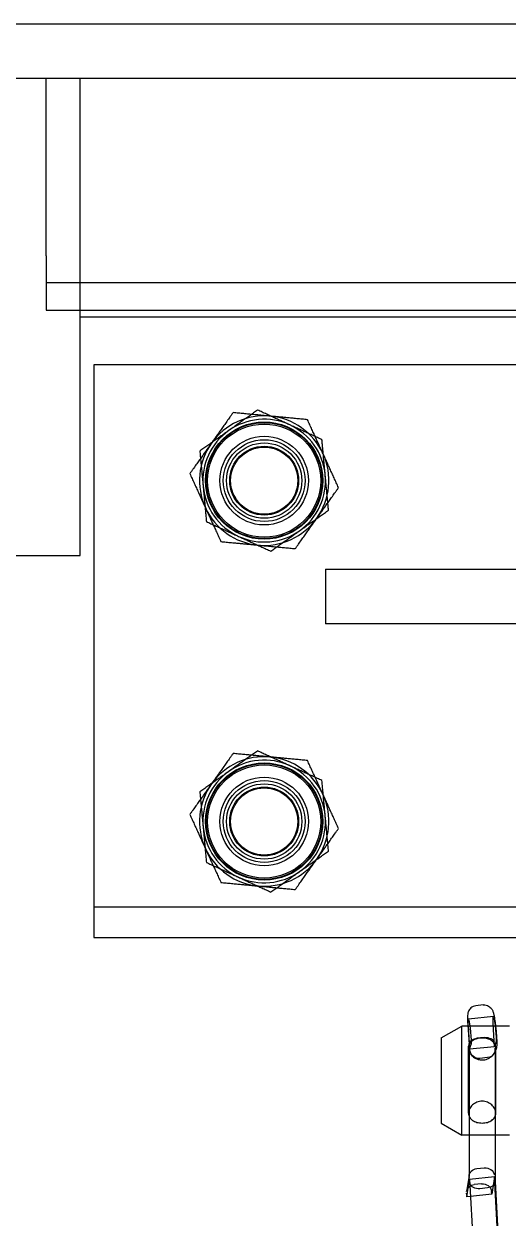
# Model space of a CAD drawing. Header units: millimetres. Extents: x 400408 to 401334, y 4543945 to 4544229.
# Drawn here: x 401204.5453 to 401204.6164, y 4544000.3658 to 4544000.5409 of the extents above; entities that cross this region are included whole.
import ezdxf

# ---------------------------------------------------------------- set-up
doc = ezdxf.new("R2010")
doc.units = ezdxf.units.MM
doc.layers.add('görünüş prota', color=4, linetype='Continuous')
doc.layers.add('kiris prota', color=6, linetype='Continuous')

# ---------------------------------------------------------------- blocks, each defined once
blk = doc.blocks.new('A$C750F51A7')
at = {"layer": 'görünüş prota', "color": 253, "lineweight": -2}
for p, q in [((-220.9844399376819, -61.1652711411183), (-73.3344399376819, -61.16527114111989)), ((-73.33443993768196, -61.96527114111996), (-220.9844399376819, -61.96527114111814)), ((-211.8844399376818, -64.56527114111827), (-211.8844399376818, -61.96527114111825)), ((-211.3844399376816, -65.36527114111846), (-211.3844399376816, -61.96527114111848)), ((-211.8844399376818, -64.56527114111827), (-211.8844399376818, -65.36527114111828)), ((-194.584439937682, -64.96527114111848), (-211.8844399376818, -64.96527114111831)), ((-211.8844399376818, -65.36527114111846), (-194.584439937682, -65.36527114111846)), ((-211.3844399376817, -68.96527114111831), (-211.3844399376816, -65.36527114111846)), ((-204.4844399376816, -65.4652711411141), (-211.3844399376815, -65.46527114111393)), ((-211.1844399376753, -66.16527114112773), (-211.1844399376753, -74.56527114112777)), ((-202.4344399376753, -66.16527114112773), (-211.1844399376753, -66.16527114112773)), ((-212.8844399376817, -68.96527114111831), (-211.3844399376817, -68.96527114111831)), ((-207.7844399376753, -69.16527114112773), (-204.7844399376753, -69.16527114112773)), ((-207.7844399376753, -69.16527114112773), (-207.7844399376753, -69.96527114112774)), ((-204.7844399376753, -69.96527114112774), (-207.7844399376753, -69.96527114112774)), ((-211.1844399376756, -74.11527114112812), (-191.6844399376756, -74.11527114112846)), ((-211.1844399376753, -74.56527114112777), (-204.7844399376753, -74.56527114112777)), ((-205.4670894698119, -75.55686217737053), (-205.5771950776003, -75.568140446516)), ((-205.6953610130242, -75.84703921197467), (-205.6759000516182, -76.13514518483589)), ((-205.319781759376, -75.72774124043008), (-205.6868004520051, -75.76533547091418)), ((-205.3009305913611, -76.16862313695765), (-205.3220881121919, -75.8264619151505)), ((-206.0844399376753, -76.0384762218846), (-205.7844399376756, -75.86527114112778)), ((-205.7844399376756, -77.46527114112774), (-205.7844399376753, -75.86527114112778)), ((-205.6941294839932, -75.86527114112778), (-205.7844399376753, -75.86527114112778)), ((-205.287334904566, -75.86527114112778), (-205.6941294839932, -75.86527114112778)), ((-205.689106804821, -75.8640561456346), (-205.6679492839897, -76.20621736744192)), ((-205.0844399376753, -75.86527114112778), (-205.287334904566, -75.86527114112778)), ((-206.0844399376753, -76.03847622188476), (-206.0844399376756, -77.29206606037093)), ((-205.6844399376756, -77.14312203005574), (-205.6844399376753, -76.18742025219979)), ((-205.6760240133872, -76.13147066770051), (-205.6760240133872, -76.133310017226)), ((-205.6760240133872, -76.133310017226), (-205.6760240133872, -76.23469284300006)), ((-205.6679492839897, -76.20621736744192), (-205.6467917631586, -76.12977287593947)), ((-205.3009305913611, -76.16862313695765), (-205.6679492839897, -76.20621736744192)), ((-205.4528247065058, -76.03460519752753), (-205.5629303142944, -76.04588346667276)), ((-205.2797730705299, -76.0921786454553), (-205.3009305913611, -76.16862313695765)), ((-205.2844399376756, -77.14312203005574), (-205.2844399376756, -76.18742025219979)), ((-205.6760240133872, -76.23469284300006), (-205.6760240133872, -77.46527114112774)), ((-205.4059495610562, -76.32895703772681), (-205.516055168845, -76.34023530687205)), ((-205.2844264549475, -76.21457573296266), (-205.3030288134554, -76.25634417222278)), ((-205.2928558619633, -76.20849795061491), (-205.2928558619633, -76.23350253596982)), ((-205.2928558619633, -76.23350253596982), (-205.2928558619633, -76.23469284299989)), ((-205.2928558619633, -76.23469284299989), (-205.2928558619633, -77.46527114112774)), ((-206.0844399376753, -77.29206606037093), (-205.7844399376756, -77.46527114112774)), ((-205.0844399376753, -77.46527114112774), (-205.7844399376756, -77.46527114112774)), ((-205.6760240133872, -77.46527114112774), (-205.6760240133872, -78.07280758327704)), ((-205.2928558619633, -77.46527114112774), (-205.2928558619633, -78.14983486619144)), ((-205.5629303142944, -77.95728702238466), (-205.4528247065058, -77.94600875323954)), ((-205.6760240133872, -78.06394985232544), (-205.7141930182455, -78.29398731957644)), ((-205.7097789180725, -78.36972031940854), (-205.6679492839897, -78.11762092315382)), ((-205.6745741160775, -78.05521159189192), (-205.6760240133872, -78.06394985232544)), ((-205.3009305913611, -78.08002669266989), (-205.6679492839897, -78.11762092315382)), ((-205.6679492839897, -78.11762092315382), (-205.6067047608709, -79.2558985362815)), ((-205.3009305913611, -78.08002669266989), (-205.3427602254435, -78.33212608892444)), ((-205.2396860682419, -79.21830430579735), (-205.3009305913611, -78.08002669266989)), ((-205.4916544845788, -78.18002857730949), (-205.6017600923673, -78.19130684645495)), ((-205.4059495610562, -78.24036059343888), (-205.516055168845, -78.25163886258412)), ((-205.3427602254435, -78.33212608892444), (-205.3478775266549, -78.29074856409204)), ((-205.2929454971162, -78.14650057698833), (-205.2928558619633, -78.14816651676642)), ((-205.2928558619633, -78.14816651676642), (-205.2337123501884, -79.24739518223231)), ((-205.714896219284, -78.32834279457637), (-205.7097789180725, -78.36972031940854)), ((-205.6546888043298, -78.36407736313686), (-205.7097789180725, -78.36972031940854)), ((-205.3427602254435, -78.33212608892444), (-205.6546888043298, -78.36407736313686))]:
    blk.add_line(p, q, dxfattribs=at)
for centre, radius in [((-208.6844399376753, -67.86527114112778), 0.86), ((-208.6844399376756, -67.86527114112778), 0.8499999999999983), ((-208.6844399376756, -67.86527114112778), 0.8299999999999982), ((-208.6844399376753, -67.86527114112778), 0.6500000000000031), ((-208.6844399376756, -67.86527114112778), 0.6000215285389217), ((-208.6844399376753, -67.86527114112778), 0.6000000000000001), ((-208.6844399376753, -67.86527114112778), 0.5526392499999998), ((-208.6844399376756, -67.86527114112778), 0.5052999999999989), ((-208.6844399376756, -67.86527114112778), 0.4926462500000002), ((-208.6844399376756, -72.86527114112778), 0.86), ((-208.6844399376756, -72.86527114112778), 0.8499999999999983), ((-208.6844399376756, -72.86527114112778), 0.8299999999999982), ((-208.6844399376756, -72.86527114112778), 0.6500000000000031), ((-208.6844399376756, -72.86527114112778), 0.6000215285389217), ((-208.6844399376756, -72.86527114112778), 0.6000000000000001), ((-208.6844399376756, -72.86527114112778), 0.5526392499999998), ((-208.6844399376756, -72.86527114112778), 0.5052999999999989), ((-208.6844399376756, -72.86527114112778), 0.4926462500000002)]:
    blk.add_circle(centre, radius, dxfattribs=at)
for centre, radius, start, end in [((-208.6844399376753, -67.86527114112778), 0.9500000000000027, 84.60340606844058, 144.60340606849), ((-208.6844399376756, -67.86527114112778), 0.8999999999999985, 65.326104380322, 125.3261043802623), ((-208.6844399376753, -67.86527114112778), 0.9500000000000028, 24.60340606842103, 84.60340606844058), ((-208.6844399376756, -67.86527114112778), 0.8999999999999985, 5.326104380408308, 65.326104380322), ((-208.6844399376756, -67.86527114112778), 0.8999999999999981, 125.3261043802623, 185.3261043804083), ((-208.6844399376753, -67.86527114112778), 0.9500000000000031, 144.60340606849, 204.603406068421), ((-208.6844399376753, -67.86527114112778), 0.9500000000000031, 324.60340606849, 24.60340606842103), ((-208.6844399376756, -67.86527114112778), 0.8999999999999977, 305.3261043802622, 5.326104380408308), ((-208.6844399376756, -67.86527114112778), 0.8999999999999988, 185.3261043804083, 245.326104380322), ((-208.6844399376753, -67.86527114112778), 0.9500000000000027, 204.603406068421, 264.6034060684406), ((-208.6844399376753, -67.86527114112778), 0.9500000000000033, 264.6034060684406, 324.60340606849), ((-208.6844399376756, -67.86527114112778), 0.8999999999999981, 245.326104380322, 305.3261043802622), ((-208.6844399376756, -72.86527114112778), 0.9500000000000027, 84.60340606844058, 144.60340606849), ((-208.6844399376756, -72.86527114112778), 0.8999999999999985, 65.326104380322, 125.3261043802623), ((-208.6844399376756, -72.86527114112778), 0.9500000000000028, 24.60340606842103, 84.60340606844058), ((-208.6844399376756, -72.86527114112778), 0.8999999999999981, 125.3261043802623, 185.3261043804083), ((-208.6844399376756, -72.86527114112778), 0.8999999999999985, 5.326104380408308, 65.326104380322), ((-208.6844399376756, -72.86527114112778), 0.9500000000000031, 144.60340606849, 204.603406068421), ((-208.6844399376756, -72.86527114112778), 0.9500000000000031, 324.60340606849, 24.60340606842103), ((-208.6844399376756, -72.86527114112778), 0.8999999999999977, 305.3261043802622, 5.326104380408308), ((-208.6844399376756, -72.86527114112778), 0.8999999999999988, 185.3261043804083, 245.326104380322), ((-208.6844399376756, -72.86527114112778), 0.9500000000000027, 204.603406068421, 264.6034060684406), ((-208.6844399376756, -72.86527114112778), 0.9500000000000033, 264.6034060684406, 324.60340606849), ((-208.6844399376756, -72.86527114112778), 0.8999999999999981, 245.326104380322, 305.3261043802622)]:
    blk.add_arc(centre, radius, start, end, dxfattribs=at)
at = {"layer": 'görünüş prota', "color": 253, "lineweight": -2, "extrusion": (0, 0, -1)}
for centre, major_axis, ratio, start_param, end_param in [((-205.6679492839897, -75.94937251464307), (0.01885116801546813, -0.1840370437288439), 0.07567341189764921, 2.060566036113393, 6.091659451745577), ((-205.3009305913611, -75.91177828415891), (-0.01885116801546814, 0.184037043728844), 0.07567341189764926, 5.202158689702234, 9.23325210533406), ((-205.5465240133874, -76.12894126658921), (0.1294690058487468, 0.00436770503258675), 0.6486500675857381, 3.119713594060022, 4.607237086315351), ((-205.5465240133874, -76.12894126658921), (0.1294690058487468, 0.00436770503258675), 0.6486500675857381, 3.036440759520631, 3.119713594060022), ((-205.4364184055985, -76.11766299744409), (-0.1294690058487467, -0.004367705032587771), 0.6486500675857396, 1.465644432725638, 3.036440759520644), ((-205.4364184055985, -78.06334229206584), (-0.1291370169594535, 0.01064079933868004), 0.9105719230238576, 1.368875210283958, 2.939671537079015), ((-205.5465240133874, -78.07462056121108), (0.1291370169594535, -0.01064079933868065), 0.9105719230238569, 3.066702490677901, 4.510467863873822), ((-205.5465240133874, -78.07462056121108), (0.1291370169594535, -0.01064079933868065), 0.9105719230238569, 2.939671537079009, 3.066702490677902), ((-205.532461469752, -78.16292611327094), (0.1294775892727637, 0.003480724895429784), 0.6921326987847439, 1.462369716795241, 3.033166043590224), ((-205.4223558619635, -78.1516478441257), (-0.1294775892727637, -0.003480724895429796), 0.692132698784744, 3.16019699719, 4.603962370385034), ((-205.4223558619635, -78.1516478441257), (-0.1294775892727637, -0.003480724895429796), 0.692132698784744, 3.033166043590224, 3.16019699719)]:
    blk.add_ellipse(centre, major_axis=major_axis, ratio=ratio, start_param=start_param, end_param=end_param, dxfattribs=at)
at = {"layer": 'görünüş prota', "color": 253, "lineweight": -2, "extrusion": (0, 0, -0.9999999999999997)}
for start_param, end_param in [(2.815054542110142, 3.341099811470409), (3.341099811470409, 4.385850868904979)]:
    blk.add_ellipse((-205.4223558619635, -76.20596854950378), major_axis=(-0.1269312860996084, 0.02698783253729812), ratio=0.9509887219685121, start_param=start_param, end_param=end_param, dxfattribs=at)
at = {"layer": 'görünüş prota', "color": 253, "lineweight": -2, "extrusion": (0, 0, -0.9999999999999998)}
for centre, major_axis, ratio, start_param, end_param in [((-205.532461469752, -76.21724681864907), (0.1269312860996075, -0.02698783253730231), 0.9509887219685121, 1.244258215315153, 2.815054542110117), ((-205.5864396768638, -78.31518481390685), (-0.1277533413813846, 0.02119749433047034), 0.9608992777063365, 6.006374027756837, 6.28318530717925), ((-205.4763340690754, -78.30390654476156), (0.1277533413813983, -0.02119749433041077), 0.9608992777063451, 4.435577700962354, 6.006374027757319)]:
    blk.add_ellipse(centre, major_axis=major_axis, ratio=ratio, start_param=start_param, end_param=end_param, dxfattribs=at)
at = {"layer": 'görünüş prota', "color": 253, "lineweight": -2, "extrusion": (0, 0, -0.9999999999999999)}
blk.add_ellipse((-205.5864396768638, -78.31518481390685), major_axis=(-0.1277533413813973, 0.0211974943304173), ratio=0.9608992777063506, start_param=1.000780908391471e-13, end_param=1.293985047372586, dxfattribs=at)
at = {"layer": 'görünüş prota', "color": 253, "lineweight": -2}
for points, weights in [([(-208.7809057148569, -66.8305275236878), (-209.2048464001148, -67.13098433486516), (-209.628787085373, -67.43144114604274)], [1, 1.154700538379254, 1]), ([(-209.1411449016463, -66.86789763575598), (-209.3113993658781, -67.10749910412466), (-209.4588440570105, -67.31500006251571)], [1, 1.03795484930204, 1]), ([(-208.5950932642971, -66.91948196168232), (-208.8485167111396, -66.89554159270409), (-209.1411449016463, -66.86789763575598)], [1, 1.037954849302047, 1]), ([(-207.836558567159, -67.26435751877284), (-208.3087321410081, -67.04744252123015), (-208.7809057148569, -66.8305275236878)], [1, 1.154700538379252, 1]), ([(-208.0490416269475, -66.97106628760827), (-208.3416698174542, -66.94342233066033), (-208.5950932642971, -66.91948196168232)], [1, 1.037954849302047, 1]), ([(-207.8206891449618, -67.46975304029417), (-207.9266679006722, -67.23831171292494), (-208.0490416269475, -66.97106628760827)], [1, 1.03795484930204, 1]), ([(-207.7400927899779, -68.29910113621281), (-207.7883256785686, -67.78172932749271), (-207.836558567159, -67.26435751877284)], [1, 1.154700538379254, 1]), ([(-209.4588440570105, -67.31500006251571), (-209.6062887481427, -67.52250102090693), (-209.7765432123741, -67.76210248927543)], [1, 1.037954849302045, 1]), ([(-209.628787085373, -67.43144114604274), (-209.5805541967823, -67.94881295476279), (-209.5323213081914, -68.46618476348266)], [1, 1.15470053837925, 1]), ([(-207.5923366629764, -67.96843979298006), (-207.7147103892518, -67.70119436766362), (-207.8206891449618, -67.46975304029417)], [1, 1.037954849302043, 1]), ([(-209.7765432123741, -67.76210248927543), (-209.6541694860991, -68.02934791459211), (-209.5481907303887, -68.26078924196133)], [1, 1.037954849302041, 1]), ([(-207.9100358183404, -68.41554221973979), (-207.7625911272079, -68.20804126134863), (-207.5923366629764, -67.96843979298006)], [1, 1.037954849302038, 1]), ([(-209.5481907303887, -68.26078924196133), (-209.4422119746783, -68.49223056933056), (-209.3198382484034, -68.75947599464723)], [1, 1.037954849302051, 1]), ([(-208.587974160494, -68.90001475856769), (-208.1640334752358, -68.59955794739034), (-207.7400927899779, -68.29910113621281)], [1, 1.154700538379253, 1]), ([(-209.5323213081914, -68.46618476348266), (-209.0601477343428, -68.68309976102518), (-208.587974160494, -68.90001475856769)], [1, 1.15470053837925, 1]), ([(-208.2277349737042, -68.86264464649958), (-208.0574805094728, -68.62304317813101), (-207.9100358183404, -68.41554221973979)], [1, 1.037954849302024, 1]), ([(-209.3198382484034, -68.75947599464723), (-209.0272100578962, -68.78711995159517), (-208.7737866110538, -68.81106032057323)], [1, 1.037954849302029, 1]), ([(-208.7737866110538, -68.81106032057323), (-208.5203631642113, -68.8350006895514), (-208.2277349737042, -68.86264464649958)], [1, 1.037954849302038, 1]), ([(-208.7809057148572, -71.8305275236878), (-209.2048464001148, -72.13098433486539), (-209.628787085373, -72.43144114604274)], [1, 1.154700538379254, 1]), ([(-209.1411449016463, -71.86789763575598), (-209.3113993658784, -72.10749910412449), (-209.4588440570105, -72.31500006251571)], [1, 1.03795484930204, 1]), ([(-208.5950932642971, -71.91948196168232), (-208.8485167111396, -71.89554159270409), (-209.1411449016463, -71.86789763575598)], [1, 1.037954849302047, 1]), ([(-207.8365585671594, -72.26435751877284), (-208.3087321410081, -72.04744252123032), (-208.7809057148572, -71.8305275236878)], [1, 1.154700538379252, 1]), ([(-208.0490416269475, -71.97106628760827), (-208.3416698174545, -71.94342233066033), (-208.5950932642971, -71.91948196168232)], [1, 1.037954849302047, 1]), ([(-207.8206891449618, -72.46975304029417), (-207.9266679006722, -72.23831171292494), (-208.0490416269475, -71.97106628760827)], [1, 1.03795484930204, 1]), ([(-209.4588440570105, -72.31500006251571), (-209.6062887481427, -72.52250102090693), (-209.7765432123745, -72.76210248927543)], [1, 1.037954849302045, 1]), ([(-207.7400927899779, -73.29910113621281), (-207.7883256785686, -72.78172932749294), (-207.8365585671594, -72.26435751877284)], [1, 1.154700538379254, 1]), ([(-209.628787085373, -72.43144114604274), (-209.5805541967823, -72.94881295476279), (-209.5323213081914, -73.46618476348283)], [1, 1.15470053837925, 1]), ([(-207.5923366629764, -72.96843979298006), (-207.7147103892518, -72.70119436766362), (-207.8206891449618, -72.46975304029417)], [1, 1.037954849302043, 1]), ([(-209.7765432123745, -72.76210248927543), (-209.6541694860991, -73.02934791459188), (-209.5481907303887, -73.26078924196133)], [1, 1.037954849302041, 1]), ([(-207.9100358183404, -73.41554221973979), (-207.7625911272079, -73.20804126134863), (-207.5923366629764, -72.96843979298006)], [1, 1.037954849302038, 1]), ([(-209.5481907303887, -73.26078924196133), (-209.4422119746783, -73.49223056933056), (-209.3198382484034, -73.75947599464723)], [1, 1.037954849302051, 1]), ([(-208.587974160494, -73.90001475856786), (-208.1640334752358, -73.59955794739034), (-207.7400927899779, -73.29910113621281)], [1, 1.154700538379253, 1]), ([(-209.5323213081914, -73.46618476348283), (-209.0601477343428, -73.68309976102535), (-208.587974160494, -73.90001475856786)], [1, 1.15470053837925, 1]), ([(-208.2277349737042, -73.86264464649958), (-208.0574805094728, -73.62304317813084), (-207.9100358183404, -73.41554221973979)], [1, 1.037954849302024, 1]), ([(-209.3198382484034, -73.75947599464723), (-209.0272100578962, -73.78711995159517), (-208.7737866110538, -73.81106032057323)], [1, 1.037954849302029, 1]), ([(-208.7737866110538, -73.81106032057323), (-208.5203631642113, -73.83500068955124), (-208.2277349737042, -73.86264464649958)], [1, 1.037954849302038, 1])]:
    blk.add_rational_spline(points, weights, degree=2, dxfattribs=at)
for points, knots in [([(-205.5771950776003, -75.568140446516), (-205.5912155158263, -75.56957657932526), (-205.6048947754024, -75.57340291984565), (-205.6294909679912, -75.58422831069345), (-205.6399896126359, -75.59132800663224), (-205.6588487720104, -75.60717462725296), (-205.6658795238711, -75.61574159257486), (-205.6784495475813, -75.63346336675147), (-205.6823547249353, -75.64164266558981), (-205.689111404606, -75.6574080922166), (-205.6910202756562, -75.66403207633755), (-205.6947297102872, -75.67835617241923), (-205.695751935684, -75.6847662716902), (-205.6984133614299, -75.70413512013454), (-205.6989221452741, -75.71509983084923), (-205.6995661873783, -75.73948797542158), (-205.6995201329754, -75.75247774460126), (-205.6988862498359, -75.78085373850752), (-205.6982879321904, -75.79619163910098), (-205.6968589443043, -75.82361096401087), (-205.6961641270029, -75.83514966914316), (-205.6953610130242, -75.84703921197467)], [0.9345200903388384, 0.9345200903388384, 0.9345200903388384, 0.9345200903388384, 0.9589672604201519, 0.9589672604201519, 0.9858842177128899, 0.9858842177128899, 1.020757371428438, 1.020757371428438, 1.069939303694475, 1.069939303694475, 1.135602886796011, 1.135602886796011, 1.236107847262892, 1.236107847262892, 1.464401815494138, 1.464401815494138, 1.692695783725385, 1.692695783725385, 1.920989751956631, 1.920989751956631, 2.075989931495071, 2.075989931495071, 2.075989931495071, 2.075989931495071]), ([(-205.4670894698119, -75.55686217737053), (-205.4530690315862, -75.55542604456127), (-205.4388981066944, -75.55639965230546), (-205.4126179983735, -75.56201371353706), (-205.4008980124817, -75.56683752453006), (-205.3792178172282, -75.57853164318783), (-205.3705962404022, -75.58549531891146), (-205.354694417137, -75.60030068256452), (-205.3492121014139, -75.60751840754983), (-205.3393995207725, -75.62158662200818), (-205.3361873727683, -75.62768605309009), (-205.3296509656235, -75.64096065347854), (-205.3273504128329, -75.64703039600079), (-205.3195035624233, -75.66916361397267), (-205.3163950720167, -75.6825236513663), (-205.3073272480118, -75.7244133983113), (-205.3020791170848, -75.75538850703975), (-205.2933243804879, -75.8161404950473), (-205.2898031036812, -75.84361340498089), (-205.2834518955254, -75.89918930051277), (-205.2806082022331, -75.92722927113533), (-205.2757649898851, -75.98194227904548), (-205.2737671142631, -76.0085929235496), (-205.2707814129207, -76.05884147376105), (-205.2698215791227, -76.08224670364831), (-205.2691663474687, -76.12715774250444), (-205.2690781256306, -76.14572967262848), (-205.2727933518281, -76.17416799776362), (-205.2736516113581, -76.17972107396889), (-205.2768150947171, -76.19364163164369), (-205.278752212801, -76.20183518512636), (-205.2844264549475, -76.21457573296266)], [5.348665216840748, 5.348665216840748, 5.348665216840748, 5.348665216840748, 5.373112386922061, 5.373112386922061, 5.400029344214799, 5.400029344214799, 5.434902497930345, 5.434902497930345, 5.48408443019638, 5.48408443019638, 5.549748013297914, 5.549748013297914, 5.650252973764787, 5.650252973764787, 5.94467691035626, 5.94467691035626, 6.422233851969438, 6.422233851969438, 6.765916794377772, 6.765916794377772, 7.099663796127027, 7.099663796127027, 7.433718412229389, 7.433718412229389, 7.778401926122421, 7.778401926122421, 8.180253573989377, 8.180253573989377, 8.269714406332016, 8.269714406332016, 8.359175238674654, 8.359175238674654, 8.359175238674654, 8.359175238674654]), ([(-205.6759943249383, -76.14262657163636), (-205.6816378470454, -76.15703847999191), (-205.6844399376756, -76.17236956882857), (-205.6844399376756, -76.20765198434873), (-205.6793766118814, -76.2299585670005), (-205.6650618177091, -76.25959574096919), (-205.6601432474881, -76.26788082246674), (-205.6545804821525, -76.27580282096642)], [0.8519134908215624, 0.8519134908215624, 0.8519134908215624, 0.8519134908215624, 0.9082122603178607, 0.9082122603178607, 0.983891323963803, 0.983891323963803, 1.014190331107363, 1.014190331107363, 1.014190331107363, 1.014190331107363]), ([(-205.2912630533077, -76.2298353684107), (-205.2867047803569, -76.21541060507315), (-205.2844399376753, -76.20095138482719), (-205.2844399376753, -76.16718852005084), (-205.2895032634696, -76.1464501004271), (-205.3099476858139, -76.10978751537601), (-205.3253229906148, -76.09381851396228), (-205.3607166467658, -76.06922958292034), (-205.3831338006693, -76.05893874667362), (-205.4323755960731, -76.0454409958258), (-205.4592100555395, -76.04219245507863), (-205.5096698198109, -76.04219245507863), (-205.5365042792777, -76.0454409958258), (-205.5857460746817, -76.05893874667362), (-205.608163228585, -76.06922958292034), (-205.6435568847357, -76.09381851396228), (-205.658932189537, -76.10978751537601), (-205.6717721585121, -76.13281318206754), (-205.6740515983131, -76.13766541483506), (-205.6759943249383, -76.14262657163636)], [0.2521227006257937, 0.2521227006257937, 0.2521227006257937, 0.2521227006257937, 0.3027374201059538, 0.3027374201059538, 0.3784164837518961, 0.3784164837518961, 0.4540955473978384, 0.4540955473978384, 0.5297851938048729, 0.5297851938048729, 0.6054748402119073, 0.6054748402119073, 0.6811644866189419, 0.6811644866189419, 0.7568541330259764, 0.7568541330259764, 0.8325331966719185, 0.8325331966719185, 0.8519134908215624, 0.8519134908215624, 0.8519134908215624, 0.8519134908215624]), ([(-205.6545804821525, -76.27580282096642), (-205.6462489020435, -76.28766792063232), (-205.6364722459081, -76.2987185426282), (-205.608163228585, -76.32445960520414), (-205.5857460746817, -76.33882790184123), (-205.5553064772156, -76.35075427533155), (-205.5493641440625, -76.35276753481429), (-205.5433485760585, -76.35451290875767)], [1.014190331107363, 1.014190331107363, 1.014190331107363, 1.014190331107363, 1.059570387609745, 1.059570387609745, 1.13526003401678, 1.13526003401678, 1.153147900373712, 1.153147900373712, 1.153147900373712, 1.153147900373712]), ([(-205.4844399376752, -76.36299555978258), (-205.4592100555395, -76.36299555978258), (-205.4323755960731, -76.35812106246794), (-205.3978969038011, -76.34461215316128), (-205.3883923841967, -76.33999290125684), (-205.3794025847668, -76.33480910979415)], [0, 0, 0, 0, 0.07568964640703454, 0.07568964640703454, 0.105994511582695, 0.105994511582695, 0.105994511582695, 0.105994511582695]), ([(-205.3794025847668, -76.33480910979415), (-205.3659393973193, -76.3270458268982), (-205.3536306381886, -76.31801637942516), (-205.3253229906148, -76.29227656234633), (-205.3099476858139, -76.27228644782241), (-205.2973098548354, -76.24612123784516), (-205.2951823218193, -76.24105615989515), (-205.2933416145642, -76.23596973246566)], [0.105994511582695, 0.105994511582695, 0.105994511582695, 0.105994511582695, 0.1513792928140691, 0.1513792928140691, 0.2270583564600114, 0.2270583564600114, 0.2449421432446427, 0.2449421432446427, 0.2449421432446427, 0.2449421432446427]), ([(-205.4844399376756, -77.28834982717689), (-205.5096698198109, -77.28834982717689), (-205.5365042792777, -77.28510128642972), (-205.5857460746817, -77.2716035355819), (-205.608163228585, -77.26131269933535), (-205.6435568847357, -77.23672376829325), (-205.658932189537, -77.22075476687968), (-205.6793766118814, -77.18409218182842), (-205.6844399376756, -77.16335376220468), (-205.6844399376756, -77.12289029790679), (-205.6793766118814, -77.10058371525497), (-205.658932189537, -77.05825583443311), (-205.6435568847357, -77.03826571990936), (-205.608163228585, -77.00608267705138), (-205.5857460746817, -76.9917143804143), (-205.5365042792777, -76.97242121978758), (-205.5096698198109, -76.96754672247295), (-205.4592100555395, -76.96754672247295), (-205.4323755960735, -76.97242121978758), (-205.3831338006693, -76.9917143804143), (-205.3607166467658, -77.00608267705138), (-205.3253229906148, -77.03826571990936), (-205.3099476858139, -77.05825583443311), (-205.2895032634696, -77.10058371525497), (-205.2844399376756, -77.12289029790679), (-205.2844399376756, -77.16335376220468), (-205.2895032634696, -77.18409218182842), (-205.3099476858139, -77.22075476687968), (-205.3253229906148, -77.23672376829325), (-205.3607166467658, -77.26131269933535), (-205.3831338006693, -77.2716035355819), (-205.4323755960735, -77.28510128642972), (-205.4592100555395, -77.28834982717689), (-205.4844399376756, -77.28834982717689)], [0, 0, 0, 0, 0.07568964640703452, 0.07568964640703452, 0.151379292814069, 0.151379292814069, 0.2270583564600112, 0.2270583564600112, 0.3027374201059534, 0.3027374201059534, 0.3784164837518956, 0.3784164837518956, 0.4540955473978378, 0.4540955473978378, 0.5297851938048723, 0.5297851938048723, 0.6054748402119068, 0.6054748402119068, 0.6811644866189412, 0.6811644866189412, 0.7568541330259758, 0.7568541330259758, 0.832533196671918, 0.832533196671918, 0.9082122603178604, 0.9082122603178604, 0.9838913239638027, 0.9838913239638027, 1.059570387609745, 1.059570387609745, 1.13526003401678, 1.13526003401678, 1.210949680423814, 1.210949680423814, 1.210949680423814, 1.210949680423814])]:
    blk.add_open_spline(points, degree=3, knots=knots, dxfattribs=at)
for points in [[(-205.5433485760585, -76.35451290875767), (-205.52391022988, -76.36015280558928), (-205.5037071976918, -76.36299555978258), (-205.4844399376752, -76.36299555978258)], [(-205.2933416145642, -76.23596973246566), (-205.2926025482678, -76.23392747013821), (-205.2919097217239, -76.23188176601849), (-205.2912630533077, -76.2298353684107)]]:
    blk.add_open_spline(points, degree=3, dxfattribs=at)
blk = doc.blocks.new('K-K Kesiti')
at = {"layer": 'kiris prota', "color": 1, "xscale": 0.01, "yscale": 0.01, "zscale": 0.01}
blk.add_blockref('A$C750F51A7', (401466.1017538016, 4544003.168829223), dxfattribs=at)

msp = doc.modelspace()

# ---------------------------------------------------------------- block references
msp.add_blockref('K-K Kesiti', (-259.43434302276, -2.01623103953898))

doc.saveas('drawing.dxf')
